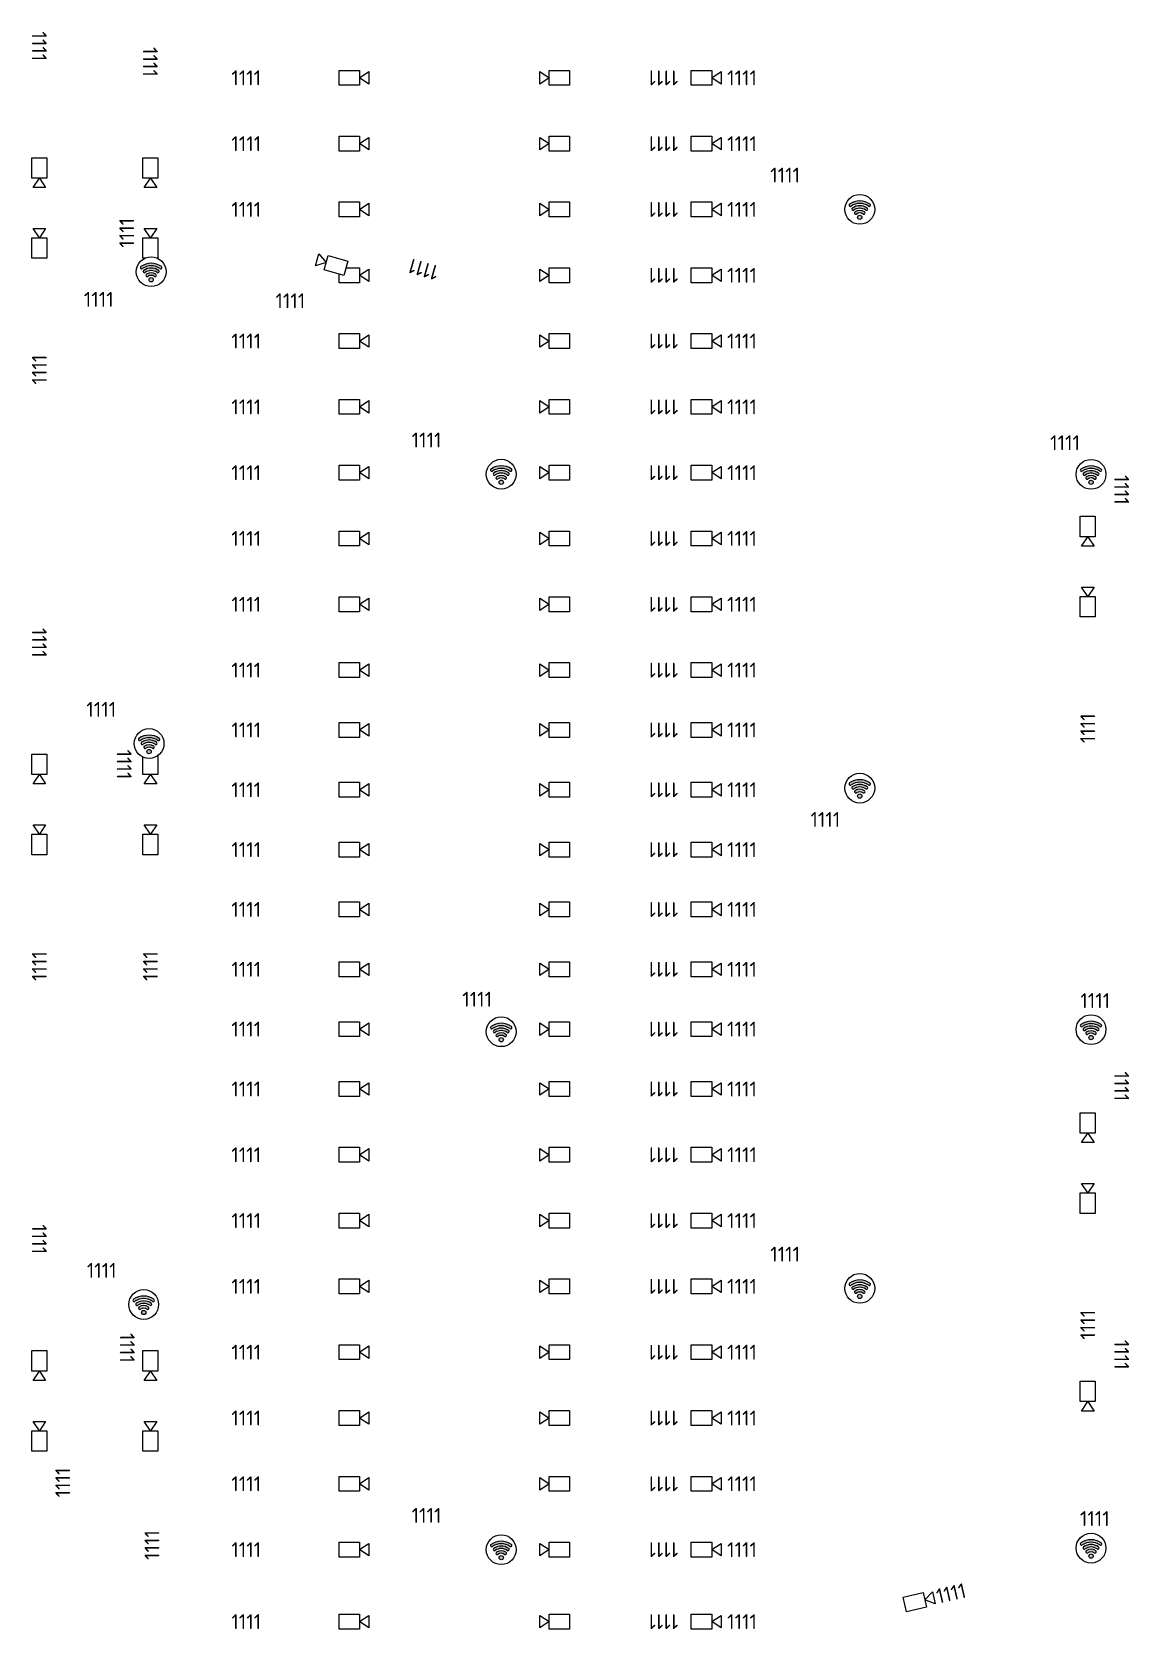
# Model space of a CAD drawing. Header units: millimetres. Extents: x -620 to 492225, y -805 to 106936.
# Drawn here: x 455355 to 492157, y 1368 to 54921 of the extents above; entities that cross this region are included whole.
import ezdxf
from ezdxf.enums import TextEntityAlignment as Align

# ---------------------------------------------------------------- set-up
doc = ezdxf.new("R2010")
doc.units = ezdxf.units.MM
doc.set_wipeout_variables(frame=1)
for name, color, linetype in [('_WB_ATTR', 7, 'Continuous'), ('_WB_CAM_dome_2.8', 82, 'Continuous'), ('_WB_CAM_dome_4.0', 5, 'Continuous'), ('_WB_HIDDEN_ATTR', 7, 'Continuous'), ('_WB_WIFI_505', 5, 'Continuous')]:
    doc.layers.add(name, color=color, linetype=linetype)
doc.styles.add('WB_ISOCPEUR', font='isocpeur.ttf')

# ---------------------------------------------------------------- blocks, each defined once
blk = doc.blocks.new('camera')
at = {"layer": '_WB_ATTR', "style": 'WB_ISOCPEUR', "flags": 8}
blk.add_attdef('NAME', text='', height=250, dxfattribs=at).set_placement((619, 11), align=Align.MIDDLE_LEFT)
at = {"layer": '_WB_HIDDEN_ATTR', "style": 'WB_ISOCPEUR', "flags": 1}
for tag, p in [('MAC', (0, -671)), ('SERIAL_NUMBER', (0, -1002)), ('ICON', (0, -1333))]:
    blk.add_attdef(tag, text='', height=250, dxfattribs=at).set_placement(p, align=Align.MIDDLE_LEFT)
at = {"color": 255}
blk.add_wipeout([(0, 125), (343, 125), (343, 0), (500, 105), (500, -105), (343, 0), (343, -125), (0, -125)], dxfattribs=at)
blk.add_lwpolyline([(0, 125), (343, 125), (343, -125), (0, -125)], close=True)
blk.add_lwpolyline([(343, 0), (500, 105), (500, -105), (343, 0)])
at = {"layer": '_WB_HIDDEN_ATTR', "style": 'WB_ISOCPEUR', "flags": 1}
blk.add_attdef('IP', text='', height=250, dxfattribs=at).set_placement((0, -340), align=Align.MIDDLE_LEFT)
blk = doc.blocks.new('AP')
at = {"layer": '_WB_ATTR', "style": 'WB_ISOCPEUR', "flags": 8}
blk.add_attdef('NAME', text='', height=250, dxfattribs=at).set_placement((369, 11), align=Align.MIDDLE_LEFT)
at = {"layer": '_WB_HIDDEN_ATTR', "style": 'WB_ISOCPEUR', "flags": 1}
for tag, p in [('MAC', (-250, -753)), ('SERIAL_NUMBER', (-250, -1084)), ('ICON', (-250, -1416))]:
    blk.add_attdef(tag, text='', height=250, dxfattribs=at).set_placement(p, align=Align.MIDDLE_LEFT)
at = {"color": 255}
blk.add_wipeout([(0, 250), (-13, 250), (-22, 249), (-33, 248), (-48, 245), (-57, 243), (-71, 240), (-81, 237), (-94, 232), (-107, 226), (-121, 219), (-135, 210), (-148, 201), (-164, 188), (-172, 181), (-182, 171), (-191, 161), (-198, 152), (-205, 143), (-211, 134), (-218, 122), (-224, 111), (-230, 99), (-234, 88), (-238, 77), (-241, 65), (-244, 54), (-246, 44), (-248, 34), (-249, 18), (-250, 6), (-250, -10), (-249, -25), (-247, -41), (-244, -56), (-239, -73), (-236, -82), (-233, -92), (-226, -107), (-221, -117), (-214, -129), (-206, -142), (-197, -154), (-191, -161), (-186, -168), (-178, -176), (-172, -182), (-165, -188), (-157, -195), (-150, -200), (-143, -205), (-133, -212), (-125, -216), (-114, -223), (-104, -227), (-94, -232), (-84, -235), (-74, -239), (-63, -242), (-54, -244), (-41, -247), (-28, -248), (-14, -250), (0, -250), (16, -249), (34, -248), (51, -245), (62, -242), (78, -237), (91, -233), (108, -226), (120, -219), (130, -213), (140, -207), (151, -199), (161, -191), (173, -181), (173, -181), (187, -166), (198, -153), (198, -153), (207, -141), (211, -134), (217, -124), (223, -114), (223, -114), (228, -103), (232, -92), (238, -78), (241, -66), (244, -57), (246, -43), (248, -34), (249, -23), (250, -8), (250, 6), (249, 17), (248, 30), (247, 38), (247, 38), (246, 45), (244, 55), (242, 64), (239, 74), (236, 83), (232, 92), (226, 106), (220, 118), (212, 133), (204, 144), (199, 151), (191, 161), (186, 167), (176, 178), (165, 188), (154, 197), (146, 203), (138, 208), (127, 216), (110, 225), (96, 231), (87, 234), (81, 237), (66, 241), (59, 243), (48, 245), (38, 247), (32, 248), (21, 249), (12, 250)], dxfattribs=at)
h = blk.add_hatch(color=256)
h.dxf.hatch_style = 1
h.paths.add_polyline_path([(-171, 87, 1), (-147, 53, -0.313169), (147, 53, 1), (171, 87, 0.313169)])
h.paths.add_polyline_path([(101, -13, 1), (125, 22, 0.313169), (-125, 22, 1), (-101, -13, -0.313169)])
h.paths.add_polyline_path([(79, -44, 0.313169), (-79, -44, 1), (-55, -79, -0.313169), (55, -79, 1)])
h.paths.add_polyline_path([(36, -134, 1), (-36, -134, 1)])
for centre, radius in [((0, 0), 250), ((0, -134), 36)]:
    blk.add_circle(centre, radius)
for centre, radius, start, end in [((-159, 70), 21, 124.7778, 304.7778), ((0, -158), 299, 55.2222, 124.7778), ((0, -158), 257, 55.2222, 124.7778), ((-113, 4), 21, 124.7778, 304.7778), ((0, -158), 219, 55.2222, 124.7778), ((0, -158), 177, 55.2222, 124.7778), ((0, -158), 177, 55.2222, 124.7778), ((113, 4), 21, 235.2222, 55.2222), ((159, 70), 21, 235.2222, 55.2222), ((-67, -61), 21, 124.7778, 304.7778), ((0, -158), 139, 55.2222, 124.7778), ((0, -158), 97, 55.2222, 124.7778), ((67, -61), 21, 235.2222, 55.2222)]:
    blk.add_arc(centre, radius, start, end)
at = {"layer": '_WB_HIDDEN_ATTR', "style": 'WB_ISOCPEUR', "flags": 1}
blk.add_attdef('IP', text='', height=250, dxfattribs=at).set_placement((-250, -422), align=Align.MIDDLE_LEFT)

msp = doc.modelspace()

# ---------------------------------------------------------------- block references
at = {"layer": '_WB_CAM_dome_2.8', "color": 5}
ref = msp.add_blockref('camera', (455605, 50705), dxfattribs=dict(at, xscale=2, yscale=2, zscale=2, rotation=270))
ref.add_attrib('NAME', '1111', dxfattribs={"layer": '_WB_ATTR', "height": 500, "rotation": 270, "style": 'WB_ISOCPEUR'}).set_placement((455605, 54939), align=Align.MIDDLE_LEFT)
ref = msp.add_blockref('camera', (459331, 50705), dxfattribs=dict(at, xscale=2, yscale=2, zscale=2, rotation=270))
ref.add_attrib('NAME', '1111', dxfattribs={"layer": '_WB_ATTR', "height": 500, "rotation": 270, "style": 'WB_ISOCPEUR'}).set_placement((459324, 54414), align=Align.MIDDLE_LEFT)
ref = msp.add_blockref('camera', (455605, 47331), dxfattribs=dict(at, xscale=2, yscale=2, zscale=2, rotation=90))
ref.add_attrib('NAME', '1111', dxfattribs={"layer": '_WB_ATTR', "height": 500, "rotation": 90, "style": 'WB_ISOCPEUR'}).set_placement((455605, 43098), align=Align.MIDDLE_LEFT)
ref = msp.add_blockref('camera', (459331, 47331), dxfattribs=dict(at, xscale=2, yscale=2, zscale=2, rotation=90))
ref.add_attrib('NAME', '1111', dxfattribs={"layer": '_WB_ATTR', "height": 500, "rotation": 90, "style": 'WB_ISOCPEUR'}).set_placement((458535, 47686), align=Align.MIDDLE_LEFT)
ref = msp.add_blockref('camera', (490772, 38679, 0), dxfattribs=dict(at, xscale=2, yscale=2, zscale=2, rotation=270))
ref.add_attrib('NAME', '1111', dxfattribs={"layer": '_WB_ATTR', "height": 500, "rotation": 270, "style": 'WB_ISOCPEUR'}).set_placement((491907, 40066, 0), align=Align.MIDDLE_LEFT)
ref = msp.add_blockref('camera', (490772, 35305, 0), dxfattribs=dict(at, xscale=2, yscale=2, zscale=2, rotation=90))
ref.add_attrib('NAME', '1111', dxfattribs={"layer": '_WB_ATTR', "height": 500, "rotation": 90, "style": 'WB_ISOCPEUR'}).set_placement((490772, 31072, 0), align=Align.MIDDLE_LEFT)
ref = msp.add_blockref('camera', (455605, 30705), dxfattribs=dict(at, xscale=2, yscale=2, zscale=2, rotation=270))
ref.add_attrib('NAME', '1111', dxfattribs={"layer": '_WB_ATTR', "height": 500, "rotation": 270, "style": 'WB_ISOCPEUR'}).set_placement((455605, 34939), align=Align.MIDDLE_LEFT)
ref = msp.add_blockref('camera', (459331, 30705), dxfattribs=dict(at, xscale=2, yscale=2, zscale=2, rotation=270))
ref.add_attrib('NAME', '1111', dxfattribs={"layer": '_WB_ATTR', "height": 500, "rotation": 270, "style": 'WB_ISOCPEUR'}).set_placement((458450, 30859), align=Align.MIDDLE_LEFT)
ref = msp.add_blockref('camera', (455605, 27331), dxfattribs=dict(at, xscale=2, yscale=2, zscale=2, rotation=90))
ref.add_attrib('NAME', '1111', dxfattribs={"layer": '_WB_ATTR', "height": 500, "rotation": 90, "style": 'WB_ISOCPEUR'}).set_placement((455605, 23098), align=Align.MIDDLE_LEFT)
ref = msp.add_blockref('camera', (459331, 27331), dxfattribs=dict(at, xscale=2, yscale=2, zscale=2, rotation=90))
ref.add_attrib('NAME', '1111', dxfattribs={"layer": '_WB_ATTR', "height": 500, "rotation": 90, "style": 'WB_ISOCPEUR'}).set_placement((459331, 23098), align=Align.MIDDLE_LEFT)
ref = msp.add_blockref('camera', (490772, 18679, 0), dxfattribs=dict(at, xscale=2, yscale=2, zscale=2, rotation=270))
ref.add_attrib('NAME', '1111', dxfattribs={"layer": '_WB_ATTR', "height": 500, "rotation": 270, "style": 'WB_ISOCPEUR'}).set_placement((491907, 20066, 0), align=Align.MIDDLE_LEFT)
ref = msp.add_blockref('camera', (490772, 15305, 0), dxfattribs=dict(at, xscale=2, yscale=2, zscale=2, rotation=90))
ref.add_attrib('NAME', '1111', dxfattribs={"layer": '_WB_ATTR', "height": 500, "rotation": 90, "style": 'WB_ISOCPEUR'}).set_placement((490772, 11072, 0), align=Align.MIDDLE_LEFT)
ref = msp.add_blockref('camera', (455605, 10705), dxfattribs=dict(at, xscale=2, yscale=2, zscale=2, rotation=270))
ref.add_attrib('NAME', '1111', dxfattribs={"layer": '_WB_ATTR', "height": 500, "rotation": 270, "style": 'WB_ISOCPEUR'}).set_placement((455605, 14939), align=Align.MIDDLE_LEFT)
ref = msp.add_blockref('camera', (459331, 10705), dxfattribs=dict(at, xscale=2, yscale=2, zscale=2, rotation=270))
ref.add_attrib('NAME', '1111', dxfattribs={"layer": '_WB_ATTR', "height": 500, "rotation": 270, "style": 'WB_ISOCPEUR'}).set_placement((458552, 11295), align=Align.MIDDLE_LEFT)
ref = msp.add_blockref('camera', (455605, 7331), dxfattribs=dict(at, xscale=2, yscale=2, zscale=2, rotation=90))
ref.add_attrib('NAME', '1111', dxfattribs={"layer": '_WB_ATTR', "height": 500, "rotation": 90, "style": 'WB_ISOCPEUR'}).set_placement((456390, 5783), align=Align.MIDDLE_LEFT)
ref = msp.add_blockref('camera', (459331, 7331), dxfattribs=dict(at, xscale=2, yscale=2, zscale=2, rotation=90))
ref.add_attrib('NAME', '1111', dxfattribs={"layer": '_WB_ATTR', "height": 500, "rotation": 90, "style": 'WB_ISOCPEUR'}).set_placement((459381, 3685), align=Align.MIDDLE_LEFT)
ref = msp.add_blockref('camera', (484633, 2194, 0), dxfattribs=dict(at, xscale=2, yscale=2, zscale=2, rotation=12.82518415038425))
ref.add_attrib('NAME', '1111', dxfattribs={"layer": '_WB_ATTR', "height": 500, "rotation": 12.8252, "style": 'WB_ISOCPEUR'}).set_placement((485699, 2455, 0), align=Align.MIDDLE_LEFT)
at = {"layer": '_WB_CAM_dome_4.0', "color": 5}
ref = msp.add_blockref('camera', (465656, 53382, 0), dxfattribs=dict(at, xscale=2, yscale=2, zscale=2))
ref.add_attrib('NAME', '1111', dxfattribs={"layer": '_WB_ATTR', "height": 500, "style": 'WB_ISOCPEUR'}).set_placement((462043, 53382, 0), align=Align.MIDDLE_LEFT)
ref = msp.add_blockref('camera', (473389, 53382, 0), dxfattribs=dict(at, xscale=2, yscale=2, zscale=2, rotation=180))
ref.add_attrib('NAME', '1111', dxfattribs={"layer": '_WB_ATTR', "height": 500, "rotation": 180, "style": 'WB_ISOCPEUR'}).set_placement((477036, 53382, 0), align=Align.MIDDLE_LEFT)
ref = msp.add_blockref('camera', (477471, 53382, 0), dxfattribs=dict(at, xscale=2, yscale=2, zscale=2))
ref.add_attrib('NAME', '1111', dxfattribs={"layer": '_WB_ATTR', "height": 500, "style": 'WB_ISOCPEUR'}).set_placement((478674, 53382, 0), align=Align.MIDDLE_LEFT)
ref = msp.add_blockref('camera', (465656, 51175, 0), dxfattribs=dict(at, xscale=2, yscale=2, zscale=2))
ref.add_attrib('NAME', '1111', dxfattribs={"layer": '_WB_ATTR', "height": 500, "style": 'WB_ISOCPEUR'}).set_placement((462043, 51175, 0), align=Align.MIDDLE_LEFT)
ref = msp.add_blockref('camera', (473389, 51175, 0), dxfattribs=dict(at, xscale=2, yscale=2, zscale=2, rotation=180))
ref.add_attrib('NAME', '1111', dxfattribs={"layer": '_WB_ATTR', "height": 500, "rotation": 180, "style": 'WB_ISOCPEUR'}).set_placement((477036, 51175, 0), align=Align.MIDDLE_LEFT)
ref = msp.add_blockref('camera', (477471, 51175, 0), dxfattribs=dict(at, xscale=2, yscale=2, zscale=2))
ref.add_attrib('NAME', '1111', dxfattribs={"layer": '_WB_ATTR', "height": 500, "style": 'WB_ISOCPEUR'}).set_placement((478674, 51175, 0), align=Align.MIDDLE_LEFT)
ref = msp.add_blockref('camera', (465656, 48969, 0), dxfattribs=dict(at, xscale=2, yscale=2, zscale=2))
ref.add_attrib('NAME', '1111', dxfattribs={"layer": '_WB_ATTR', "height": 500, "style": 'WB_ISOCPEUR'}).set_placement((462043, 48969, 0), align=Align.MIDDLE_LEFT)
ref = msp.add_blockref('camera', (473389, 48969, 0), dxfattribs=dict(at, xscale=2, yscale=2, zscale=2, rotation=180))
ref.add_attrib('NAME', '1111', dxfattribs={"layer": '_WB_ATTR', "height": 500, "rotation": 180, "style": 'WB_ISOCPEUR'}).set_placement((477036, 48969, 0), align=Align.MIDDLE_LEFT)
ref = msp.add_blockref('camera', (477471, 48969, 0), dxfattribs=dict(at, xscale=2, yscale=2, zscale=2))
ref.add_attrib('NAME', '1111', dxfattribs={"layer": '_WB_ATTR', "height": 500, "style": 'WB_ISOCPEUR'}).set_placement((478674, 48969, 0), align=Align.MIDDLE_LEFT)
ref = msp.add_blockref('camera', (465656, 46762, 0), dxfattribs=dict(at, xscale=2, yscale=2, zscale=2))
ref.add_attrib('NAME', '1111', dxfattribs={"layer": '_WB_ATTR', "height": 500, "style": 'WB_ISOCPEUR'}).set_placement((463523, 45906, 0), align=Align.MIDDLE_LEFT)
ref = msp.add_blockref('camera', (473389, 46762, 0), dxfattribs=dict(at, xscale=2, yscale=2, zscale=2, rotation=180))
ref.add_attrib('NAME', '1111', dxfattribs={"layer": '_WB_ATTR', "height": 500, "rotation": 180, "style": 'WB_ISOCPEUR'}).set_placement((477036, 46762, 0), align=Align.MIDDLE_LEFT)
ref = msp.add_blockref('camera', (477471, 46762, 0), dxfattribs=dict(at, xscale=2, yscale=2, zscale=2))
ref.add_attrib('NAME', '1111', dxfattribs={"layer": '_WB_ATTR', "height": 500, "style": 'WB_ISOCPEUR'}).set_placement((478674, 46762, 0), align=Align.MIDDLE_LEFT)
ref = msp.add_blockref('camera', (465656, 44556, 0), dxfattribs=dict(at, xscale=2, yscale=2, zscale=2))
ref.add_attrib('NAME', '1111', dxfattribs={"layer": '_WB_ATTR', "height": 500, "style": 'WB_ISOCPEUR'}).set_placement((462043, 44556, 0), align=Align.MIDDLE_LEFT)
ref = msp.add_blockref('camera', (473389, 44556, 0), dxfattribs=dict(at, xscale=2, yscale=2, zscale=2, rotation=180))
ref.add_attrib('NAME', '1111', dxfattribs={"layer": '_WB_ATTR', "height": 500, "rotation": 180, "style": 'WB_ISOCPEUR'}).set_placement((477036, 44556, 0), align=Align.MIDDLE_LEFT)
ref = msp.add_blockref('camera', (477471, 44556, 0), dxfattribs=dict(at, xscale=2, yscale=2, zscale=2))
ref.add_attrib('NAME', '1111', dxfattribs={"layer": '_WB_ATTR', "height": 500, "style": 'WB_ISOCPEUR'}).set_placement((478674, 44556, 0), align=Align.MIDDLE_LEFT)
ref = msp.add_blockref('camera', (465656, 42349, 0), dxfattribs=dict(at, xscale=2, yscale=2, zscale=2))
ref.add_attrib('NAME', '1111', dxfattribs={"layer": '_WB_ATTR', "height": 500, "style": 'WB_ISOCPEUR'}).set_placement((462043, 42349, 0), align=Align.MIDDLE_LEFT)
ref = msp.add_blockref('camera', (473389, 42349, 0), dxfattribs=dict(at, xscale=2, yscale=2, zscale=2, rotation=180))
ref.add_attrib('NAME', '1111', dxfattribs={"layer": '_WB_ATTR', "height": 500, "rotation": 180, "style": 'WB_ISOCPEUR'}).set_placement((477036, 42349, 0), align=Align.MIDDLE_LEFT)
ref = msp.add_blockref('camera', (477471, 42349, 0), dxfattribs=dict(at, xscale=2, yscale=2, zscale=2))
ref.add_attrib('NAME', '1111', dxfattribs={"layer": '_WB_ATTR', "height": 500, "style": 'WB_ISOCPEUR'}).set_placement((478674, 42349, 0), align=Align.MIDDLE_LEFT)
ref = msp.add_blockref('camera', (465656, 40143, 0), dxfattribs=dict(at, xscale=2, yscale=2, zscale=2))
ref.add_attrib('NAME', '1111', dxfattribs={"layer": '_WB_ATTR', "height": 500, "style": 'WB_ISOCPEUR'}).set_placement((462043, 40143, 0), align=Align.MIDDLE_LEFT)
ref = msp.add_blockref('camera', (473389, 40143, 0), dxfattribs=dict(at, xscale=2, yscale=2, zscale=2, rotation=180))
ref.add_attrib('NAME', '1111', dxfattribs={"layer": '_WB_ATTR', "height": 500, "rotation": 180, "style": 'WB_ISOCPEUR'}).set_placement((477036, 40143, 0), align=Align.MIDDLE_LEFT)
ref = msp.add_blockref('camera', (477471, 40143, 0), dxfattribs=dict(at, xscale=2, yscale=2, zscale=2))
ref.add_attrib('NAME', '1111', dxfattribs={"layer": '_WB_ATTR', "height": 500, "style": 'WB_ISOCPEUR'}).set_placement((478674, 40143, 0), align=Align.MIDDLE_LEFT)
ref = msp.add_blockref('camera', (465656, 37936, 0), dxfattribs=dict(at, xscale=2, yscale=2, zscale=2))
ref.add_attrib('NAME', '1111', dxfattribs={"layer": '_WB_ATTR', "height": 500, "style": 'WB_ISOCPEUR'}).set_placement((462043, 37936, 0), align=Align.MIDDLE_LEFT)
ref = msp.add_blockref('camera', (473389, 37936, 0), dxfattribs=dict(at, xscale=2, yscale=2, zscale=2, rotation=180))
ref.add_attrib('NAME', '1111', dxfattribs={"layer": '_WB_ATTR', "height": 500, "rotation": 180, "style": 'WB_ISOCPEUR'}).set_placement((477036, 37936, 0), align=Align.MIDDLE_LEFT)
ref = msp.add_blockref('camera', (477471, 37936, 0), dxfattribs=dict(at, xscale=2, yscale=2, zscale=2))
ref.add_attrib('NAME', '1111', dxfattribs={"layer": '_WB_ATTR', "height": 500, "style": 'WB_ISOCPEUR'}).set_placement((478674, 37936, 0), align=Align.MIDDLE_LEFT)
ref = msp.add_blockref('camera', (465656, 35730, 0), dxfattribs=dict(at, xscale=2, yscale=2, zscale=2))
ref.add_attrib('NAME', '1111', dxfattribs={"layer": '_WB_ATTR', "height": 500, "style": 'WB_ISOCPEUR'}).set_placement((462043, 35730, 0), align=Align.MIDDLE_LEFT)
ref = msp.add_blockref('camera', (473389, 35730, 0), dxfattribs=dict(at, xscale=2, yscale=2, zscale=2, rotation=180))
ref.add_attrib('NAME', '1111', dxfattribs={"layer": '_WB_ATTR', "height": 500, "rotation": 180, "style": 'WB_ISOCPEUR'}).set_placement((477036, 35730, 0), align=Align.MIDDLE_LEFT)
ref = msp.add_blockref('camera', (477471, 35730, 0), dxfattribs=dict(at, xscale=2, yscale=2, zscale=2))
ref.add_attrib('NAME', '1111', dxfattribs={"layer": '_WB_ATTR', "height": 500, "style": 'WB_ISOCPEUR'}).set_placement((478674, 35730, 0), align=Align.MIDDLE_LEFT)
ref = msp.add_blockref('camera', (465656, 33523, 0), dxfattribs=dict(at, xscale=2, yscale=2, zscale=2))
ref.add_attrib('NAME', '1111', dxfattribs={"layer": '_WB_ATTR', "height": 500, "style": 'WB_ISOCPEUR'}).set_placement((462043, 33523, 0), align=Align.MIDDLE_LEFT)
ref = msp.add_blockref('camera', (473389, 33523, 0), dxfattribs=dict(at, xscale=2, yscale=2, zscale=2, rotation=180))
ref.add_attrib('NAME', '1111', dxfattribs={"layer": '_WB_ATTR', "height": 500, "rotation": 180, "style": 'WB_ISOCPEUR'}).set_placement((477036, 33523, 0), align=Align.MIDDLE_LEFT)
ref = msp.add_blockref('camera', (477471, 33523, 0), dxfattribs=dict(at, xscale=2, yscale=2, zscale=2))
ref.add_attrib('NAME', '1111', dxfattribs={"layer": '_WB_ATTR', "height": 500, "style": 'WB_ISOCPEUR'}).set_placement((478674, 33523, 0), align=Align.MIDDLE_LEFT)
ref = msp.add_blockref('camera', (465656, 31517, 0), dxfattribs=dict(at, xscale=2, yscale=2, zscale=2))
ref.add_attrib('NAME', '1111', dxfattribs={"layer": '_WB_ATTR', "height": 500, "style": 'WB_ISOCPEUR'}).set_placement((462043, 31517, 0), align=Align.MIDDLE_LEFT)
ref = msp.add_blockref('camera', (473389, 31517, 0), dxfattribs=dict(at, xscale=2, yscale=2, zscale=2, rotation=180))
ref.add_attrib('NAME', '1111', dxfattribs={"layer": '_WB_ATTR', "height": 500, "rotation": 180, "style": 'WB_ISOCPEUR'}).set_placement((477036, 31517, 0), align=Align.MIDDLE_LEFT)
ref = msp.add_blockref('camera', (477471, 31517, 0), dxfattribs=dict(at, xscale=2, yscale=2, zscale=2))
ref.add_attrib('NAME', '1111', dxfattribs={"layer": '_WB_ATTR', "height": 500, "style": 'WB_ISOCPEUR'}).set_placement((478674, 31517, 0), align=Align.MIDDLE_LEFT)
ref = msp.add_blockref('camera', (465656, 29510, 0), dxfattribs=dict(at, xscale=2, yscale=2, zscale=2))
ref.add_attrib('NAME', '1111', dxfattribs={"layer": '_WB_ATTR', "height": 500, "style": 'WB_ISOCPEUR'}).set_placement((462043, 29510, 0), align=Align.MIDDLE_LEFT)
ref = msp.add_blockref('camera', (473389, 29510, 0), dxfattribs=dict(at, xscale=2, yscale=2, zscale=2, rotation=180))
ref.add_attrib('NAME', '1111', dxfattribs={"layer": '_WB_ATTR', "height": 500, "rotation": 180, "style": 'WB_ISOCPEUR'}).set_placement((477036, 29510, 0), align=Align.MIDDLE_LEFT)
ref = msp.add_blockref('camera', (477471, 29510, 0), dxfattribs=dict(at, xscale=2, yscale=2, zscale=2))
ref.add_attrib('NAME', '1111', dxfattribs={"layer": '_WB_ATTR', "height": 500, "style": 'WB_ISOCPEUR'}).set_placement((478674, 29510, 0), align=Align.MIDDLE_LEFT)
ref = msp.add_blockref('camera', (465656, 27504, 0), dxfattribs=dict(at, xscale=2, yscale=2, zscale=2))
ref.add_attrib('NAME', '1111', dxfattribs={"layer": '_WB_ATTR', "height": 500, "style": 'WB_ISOCPEUR'}).set_placement((462043, 27504, 0), align=Align.MIDDLE_LEFT)
ref = msp.add_blockref('camera', (473389, 27504, 0), dxfattribs=dict(at, xscale=2, yscale=2, zscale=2, rotation=180))
ref.add_attrib('NAME', '1111', dxfattribs={"layer": '_WB_ATTR', "height": 500, "rotation": 180, "style": 'WB_ISOCPEUR'}).set_placement((477036, 27504, 0), align=Align.MIDDLE_LEFT)
ref = msp.add_blockref('camera', (477471, 27504, 0), dxfattribs=dict(at, xscale=2, yscale=2, zscale=2))
ref.add_attrib('NAME', '1111', dxfattribs={"layer": '_WB_ATTR', "height": 500, "style": 'WB_ISOCPEUR'}).set_placement((478674, 27504, 0), align=Align.MIDDLE_LEFT)
ref = msp.add_blockref('camera', (465656, 25497, 0), dxfattribs=dict(at, xscale=2, yscale=2, zscale=2))
ref.add_attrib('NAME', '1111', dxfattribs={"layer": '_WB_ATTR', "height": 500, "style": 'WB_ISOCPEUR'}).set_placement((462043, 25497, 0), align=Align.MIDDLE_LEFT)
ref = msp.add_blockref('camera', (473389, 25497, 0), dxfattribs=dict(at, xscale=2, yscale=2, zscale=2, rotation=180))
ref.add_attrib('NAME', '1111', dxfattribs={"layer": '_WB_ATTR', "height": 500, "rotation": 180, "style": 'WB_ISOCPEUR'}).set_placement((477036, 25497, 0), align=Align.MIDDLE_LEFT)
ref = msp.add_blockref('camera', (477471, 25497, 0), dxfattribs=dict(at, xscale=2, yscale=2, zscale=2))
ref.add_attrib('NAME', '1111', dxfattribs={"layer": '_WB_ATTR', "height": 500, "style": 'WB_ISOCPEUR'}).set_placement((478674, 25497, 0), align=Align.MIDDLE_LEFT)
ref = msp.add_blockref('camera', (465656, 23491, 0), dxfattribs=dict(at, xscale=2, yscale=2, zscale=2))
ref.add_attrib('NAME', '1111', dxfattribs={"layer": '_WB_ATTR', "height": 500, "style": 'WB_ISOCPEUR'}).set_placement((462043, 23491, 0), align=Align.MIDDLE_LEFT)
ref = msp.add_blockref('camera', (473389, 23491, 0), dxfattribs=dict(at, xscale=2, yscale=2, zscale=2, rotation=180))
ref.add_attrib('NAME', '1111', dxfattribs={"layer": '_WB_ATTR', "height": 500, "rotation": 180, "style": 'WB_ISOCPEUR'}).set_placement((477036, 23491, 0), align=Align.MIDDLE_LEFT)
ref = msp.add_blockref('camera', (477471, 23491, 0), dxfattribs=dict(at, xscale=2, yscale=2, zscale=2))
ref.add_attrib('NAME', '1111', dxfattribs={"layer": '_WB_ATTR', "height": 500, "style": 'WB_ISOCPEUR'}).set_placement((478674, 23491, 0), align=Align.MIDDLE_LEFT)
ref = msp.add_blockref('camera', (465656, 21484, 0), dxfattribs=dict(at, xscale=2, yscale=2, zscale=2))
ref.add_attrib('NAME', '1111', dxfattribs={"layer": '_WB_ATTR', "height": 500, "style": 'WB_ISOCPEUR'}).set_placement((462043, 21484, 0), align=Align.MIDDLE_LEFT)
ref = msp.add_blockref('camera', (473389, 21484, 0), dxfattribs=dict(at, xscale=2, yscale=2, zscale=2, rotation=180))
ref.add_attrib('NAME', '1111', dxfattribs={"layer": '_WB_ATTR', "height": 500, "rotation": 180, "style": 'WB_ISOCPEUR'}).set_placement((477036, 21484, 0), align=Align.MIDDLE_LEFT)
ref = msp.add_blockref('camera', (477471, 21484, 0), dxfattribs=dict(at, xscale=2, yscale=2, zscale=2))
ref.add_attrib('NAME', '1111', dxfattribs={"layer": '_WB_ATTR', "height": 500, "style": 'WB_ISOCPEUR'}).set_placement((478674, 21484, 0), align=Align.MIDDLE_LEFT)
ref = msp.add_blockref('camera', (465656, 19478, 0), dxfattribs=dict(at, xscale=2, yscale=2, zscale=2))
ref.add_attrib('NAME', '1111', dxfattribs={"layer": '_WB_ATTR', "height": 500, "style": 'WB_ISOCPEUR'}).set_placement((462043, 19478, 0), align=Align.MIDDLE_LEFT)
ref = msp.add_blockref('camera', (473389, 19478, 0), dxfattribs=dict(at, xscale=2, yscale=2, zscale=2, rotation=180))
ref.add_attrib('NAME', '1111', dxfattribs={"layer": '_WB_ATTR', "height": 500, "rotation": 180, "style": 'WB_ISOCPEUR'}).set_placement((477036, 19478, 0), align=Align.MIDDLE_LEFT)
ref = msp.add_blockref('camera', (477471, 19478, 0), dxfattribs=dict(at, xscale=2, yscale=2, zscale=2))
ref.add_attrib('NAME', '1111', dxfattribs={"layer": '_WB_ATTR', "height": 500, "style": 'WB_ISOCPEUR'}).set_placement((478674, 19478, 0), align=Align.MIDDLE_LEFT)
ref = msp.add_blockref('camera', (465656, 17271, 0), dxfattribs=dict(at, xscale=2, yscale=2, zscale=2))
ref.add_attrib('NAME', '1111', dxfattribs={"layer": '_WB_ATTR', "height": 500, "style": 'WB_ISOCPEUR'}).set_placement((462043, 17271, 0), align=Align.MIDDLE_LEFT)
ref = msp.add_blockref('camera', (473389, 17271, 0), dxfattribs=dict(at, xscale=2, yscale=2, zscale=2, rotation=180))
ref.add_attrib('NAME', '1111', dxfattribs={"layer": '_WB_ATTR', "height": 500, "rotation": 180, "style": 'WB_ISOCPEUR'}).set_placement((477036, 17271, 0), align=Align.MIDDLE_LEFT)
ref = msp.add_blockref('camera', (477471, 17271, 0), dxfattribs=dict(at, xscale=2, yscale=2, zscale=2))
ref.add_attrib('NAME', '1111', dxfattribs={"layer": '_WB_ATTR', "height": 500, "style": 'WB_ISOCPEUR'}).set_placement((478674, 17271, 0), align=Align.MIDDLE_LEFT)
ref = msp.add_blockref('camera', (465656, 15065, 0), dxfattribs=dict(at, xscale=2, yscale=2, zscale=2))
ref.add_attrib('NAME', '1111', dxfattribs={"layer": '_WB_ATTR', "height": 500, "style": 'WB_ISOCPEUR'}).set_placement((462043, 15065, 0), align=Align.MIDDLE_LEFT)
ref = msp.add_blockref('camera', (473389, 15065, 0), dxfattribs=dict(at, xscale=2, yscale=2, zscale=2, rotation=180))
ref.add_attrib('NAME', '1111', dxfattribs={"layer": '_WB_ATTR', "height": 500, "rotation": 180, "style": 'WB_ISOCPEUR'}).set_placement((477036, 15065, 0), align=Align.MIDDLE_LEFT)
ref = msp.add_blockref('camera', (477471, 15065, 0), dxfattribs=dict(at, xscale=2, yscale=2, zscale=2))
ref.add_attrib('NAME', '1111', dxfattribs={"layer": '_WB_ATTR', "height": 500, "style": 'WB_ISOCPEUR'}).set_placement((478674, 15065, 0), align=Align.MIDDLE_LEFT)
ref = msp.add_blockref('camera', (465656, 12858, 0), dxfattribs=dict(at, xscale=2, yscale=2, zscale=2))
ref.add_attrib('NAME', '1111', dxfattribs={"layer": '_WB_ATTR', "height": 500, "style": 'WB_ISOCPEUR'}).set_placement((462043, 12858, 0), align=Align.MIDDLE_LEFT)
ref = msp.add_blockref('camera', (473389, 12858, 0), dxfattribs=dict(at, xscale=2, yscale=2, zscale=2, rotation=180))
ref.add_attrib('NAME', '1111', dxfattribs={"layer": '_WB_ATTR', "height": 500, "rotation": 180, "style": 'WB_ISOCPEUR'}).set_placement((477036, 12858, 0), align=Align.MIDDLE_LEFT)
ref = msp.add_blockref('camera', (477471, 12858, 0), dxfattribs=dict(at, xscale=2, yscale=2, zscale=2))
ref.add_attrib('NAME', '1111', dxfattribs={"layer": '_WB_ATTR', "height": 500, "style": 'WB_ISOCPEUR'}).set_placement((478674, 12858, 0), align=Align.MIDDLE_LEFT)
ref = msp.add_blockref('camera', (465656, 10652, 0), dxfattribs=dict(at, xscale=2, yscale=2, zscale=2))
ref.add_attrib('NAME', '1111', dxfattribs={"layer": '_WB_ATTR', "height": 500, "style": 'WB_ISOCPEUR'}).set_placement((462043, 10652, 0), align=Align.MIDDLE_LEFT)
ref = msp.add_blockref('camera', (473389, 10652, 0), dxfattribs=dict(at, xscale=2, yscale=2, zscale=2, rotation=180))
ref.add_attrib('NAME', '1111', dxfattribs={"layer": '_WB_ATTR', "height": 500, "rotation": 180, "style": 'WB_ISOCPEUR'}).set_placement((477036, 10652, 0), align=Align.MIDDLE_LEFT)
ref = msp.add_blockref('camera', (477471, 10652, 0), dxfattribs=dict(at, xscale=2, yscale=2, zscale=2))
ref.add_attrib('NAME', '1111', dxfattribs={"layer": '_WB_ATTR', "height": 500, "style": 'WB_ISOCPEUR'}).set_placement((478674, 10652, 0), align=Align.MIDDLE_LEFT)
ref = msp.add_blockref('camera', (465656, 8445, 0), dxfattribs=dict(at, xscale=2, yscale=2, zscale=2))
ref.add_attrib('NAME', '1111', dxfattribs={"layer": '_WB_ATTR', "height": 500, "style": 'WB_ISOCPEUR'}).set_placement((462043, 8445, 0), align=Align.MIDDLE_LEFT)
ref = msp.add_blockref('camera', (473389, 8445, 0), dxfattribs=dict(at, xscale=2, yscale=2, zscale=2, rotation=180))
ref.add_attrib('NAME', '1111', dxfattribs={"layer": '_WB_ATTR', "height": 500, "rotation": 180, "style": 'WB_ISOCPEUR'}).set_placement((477036, 8445, 0), align=Align.MIDDLE_LEFT)
ref = msp.add_blockref('camera', (477471, 8445, 0), dxfattribs=dict(at, xscale=2, yscale=2, zscale=2))
ref.add_attrib('NAME', '1111', dxfattribs={"layer": '_WB_ATTR', "height": 500, "style": 'WB_ISOCPEUR'}).set_placement((478674, 8445, 0), align=Align.MIDDLE_LEFT)
ref = msp.add_blockref('camera', (465656, 6239, 0), dxfattribs=dict(at, xscale=2, yscale=2, zscale=2))
ref.add_attrib('NAME', '1111', dxfattribs={"layer": '_WB_ATTR', "height": 500, "style": 'WB_ISOCPEUR'}).set_placement((462043, 6239, 0), align=Align.MIDDLE_LEFT)
ref = msp.add_blockref('camera', (473389, 6239, 0), dxfattribs=dict(at, xscale=2, yscale=2, zscale=2, rotation=180))
ref.add_attrib('NAME', '1111', dxfattribs={"layer": '_WB_ATTR', "height": 500, "rotation": 180, "style": 'WB_ISOCPEUR'}).set_placement((477036, 6239, 0), align=Align.MIDDLE_LEFT)
ref = msp.add_blockref('camera', (477471, 6239, 0), dxfattribs=dict(at, xscale=2, yscale=2, zscale=2))
ref.add_attrib('NAME', '1111', dxfattribs={"layer": '_WB_ATTR', "height": 500, "style": 'WB_ISOCPEUR'}).set_placement((478674, 6239, 0), align=Align.MIDDLE_LEFT)
ref = msp.add_blockref('camera', (465656, 4032, 0), dxfattribs=dict(at, xscale=2, yscale=2, zscale=2))
ref.add_attrib('NAME', '1111', dxfattribs={"layer": '_WB_ATTR', "height": 500, "style": 'WB_ISOCPEUR'}).set_placement((462043, 4032, 0), align=Align.MIDDLE_LEFT)
ref = msp.add_blockref('camera', (473389, 4032, 0), dxfattribs=dict(at, xscale=2, yscale=2, zscale=2, rotation=180))
ref.add_attrib('NAME', '1111', dxfattribs={"layer": '_WB_ATTR', "height": 500, "rotation": 180, "style": 'WB_ISOCPEUR'}).set_placement((477036, 4032, 0), align=Align.MIDDLE_LEFT)
ref = msp.add_blockref('camera', (477471, 4032, 0), dxfattribs=dict(at, xscale=2, yscale=2, zscale=2))
ref.add_attrib('NAME', '1111', dxfattribs={"layer": '_WB_ATTR', "height": 500, "style": 'WB_ISOCPEUR'}).set_placement((478674, 4032, 0), align=Align.MIDDLE_LEFT)
ref = msp.add_blockref('camera', (465656, 1618), dxfattribs=dict(at, xscale=2, yscale=2, zscale=2))
ref.add_attrib('NAME', '1111', dxfattribs={"layer": '_WB_ATTR', "height": 500, "style": 'WB_ISOCPEUR'}).set_placement((462043, 1618), align=Align.MIDDLE_LEFT)
ref = msp.add_blockref('camera', (473389, 1618), dxfattribs=dict(at, xscale=2, yscale=2, zscale=2, rotation=180))
ref.add_attrib('NAME', '1111', dxfattribs={"layer": '_WB_ATTR', "height": 500, "rotation": 180, "style": 'WB_ISOCPEUR'}).set_placement((477036, 1618), align=Align.MIDDLE_LEFT)
ref = msp.add_blockref('camera', (477471, 1618), dxfattribs=dict(at, xscale=2, yscale=2, zscale=2))
ref.add_attrib('NAME', '1111', dxfattribs={"layer": '_WB_ATTR', "height": 500, "style": 'WB_ISOCPEUR'}).set_placement((478674, 1618), align=Align.MIDDLE_LEFT)
at = {"layer": '_WB_WIFI_505'}
ref = msp.add_blockref('AP', (483124, 48972), dxfattribs=dict(at, xscale=2, yscale=2, zscale=2))
ref.add_attrib('NAME', '1111', dxfattribs={"layer": '_WB_ATTR', "height": 500, "style": 'WB_ISOCPEUR'}).set_placement((480119, 50120), align=Align.MIDDLE_LEFT)
ref = msp.add_blockref('AP', (471097, 40090), dxfattribs=dict(at, xscale=2, yscale=2, zscale=2))
ref.add_attrib('NAME', '1111', dxfattribs={"layer": '_WB_ATTR', "height": 500, "style": 'WB_ISOCPEUR'}).set_placement((468091, 41238), align=Align.MIDDLE_LEFT)
ref = msp.add_blockref('AP', (483124, 29566), dxfattribs=dict(at, xscale=2, yscale=2, zscale=2))
ref.add_attrib('NAME', '1111', dxfattribs={"layer": '_WB_ATTR', "height": 500, "style": 'WB_ISOCPEUR'}).set_placement((481469, 28514), align=Align.MIDDLE_LEFT)
ref = msp.add_blockref('AP', (471097, 21397), dxfattribs=dict(at, xscale=2, yscale=2, zscale=2))
ref.add_attrib('NAME', '1111', dxfattribs={"layer": '_WB_ATTR', "height": 500, "style": 'WB_ISOCPEUR'}).set_placement((469789, 22487), align=Align.MIDDLE_LEFT)
ref = msp.add_blockref('AP', (490881, 21467), dxfattribs=dict(at, xscale=2, yscale=2, zscale=2))
ref.add_attrib('NAME', '1111', dxfattribs={"layer": '_WB_ATTR', "height": 500, "style": 'WB_ISOCPEUR'}).set_placement((490521, 22441), align=Align.MIDDLE_LEFT)
ref = msp.add_blockref('AP', (483124, 12791), dxfattribs=dict(at, xscale=2, yscale=2, zscale=2))
ref.add_attrib('NAME', '1111', dxfattribs={"layer": '_WB_ATTR', "height": 500, "style": 'WB_ISOCPEUR'}).set_placement((480119, 13939), align=Align.MIDDLE_LEFT)
ref = msp.add_blockref('AP', (459105, 12251), dxfattribs=dict(at, xscale=2, yscale=2, zscale=2))
ref.add_attrib('NAME', '1111', dxfattribs={"layer": '_WB_ATTR', "height": 500, "style": 'WB_ISOCPEUR'}).set_placement((457195, 13393), align=Align.MIDDLE_LEFT)
ref = msp.add_blockref('AP', (471097, 4030), dxfattribs=dict(at, xscale=2, yscale=2, zscale=2))
ref.add_attrib('NAME', '1111', dxfattribs={"layer": '_WB_ATTR', "height": 500, "style": 'WB_ISOCPEUR'}).set_placement((468091, 5178), align=Align.MIDDLE_LEFT)
ref = msp.add_blockref('AP', (490881, 4082), dxfattribs=dict(at, xscale=2, yscale=2, zscale=2))
ref.add_attrib('NAME', '1111', dxfattribs={"layer": '_WB_ATTR', "height": 500, "style": 'WB_ISOCPEUR'}).set_placement((490507, 5073), align=Align.MIDDLE_LEFT)

# ---------------------------------------------------------------- next in the draw order: block references
at = {"layer": '_WB_CAM_dome_2.8', "color": 5}
ref = msp.add_blockref('camera', (465885, 46999), dxfattribs=dict(at, xscale=2, yscale=2, zscale=2, rotation=163.9998752292946))
ref.add_attrib('NAME', '1111', dxfattribs={"layer": '_WB_ATTR', "height": 500, "rotation": 163.9999, "style": 'WB_ISOCPEUR'}).set_placement((468970, 46824), align=Align.MIDDLE_LEFT)
ref = msp.add_blockref('camera', (490772, 9679, 0), dxfattribs=dict(at, xscale=2, yscale=2, zscale=2, rotation=270))
ref.add_attrib('NAME', '1111', dxfattribs={"layer": '_WB_ATTR', "height": 500, "rotation": 270, "style": 'WB_ISOCPEUR'}).set_placement((491907, 11066, 0), align=Align.MIDDLE_LEFT)
at = {"layer": '_WB_WIFI_505'}
ref = msp.add_blockref('AP', (459355, 46881), dxfattribs=dict(at, xscale=2, yscale=2, zscale=2))
ref.add_attrib('NAME', '1111', dxfattribs={"layer": '_WB_ATTR', "height": 500, "style": 'WB_ISOCPEUR'}).set_placement((457096, 45956), align=Align.MIDDLE_LEFT)
ref = msp.add_blockref('AP', (490881, 40087), dxfattribs=dict(at, xscale=2, yscale=2, zscale=2))
ref.add_attrib('NAME', '1111', dxfattribs={"layer": '_WB_ATTR', "height": 500, "style": 'WB_ISOCPEUR'}).set_placement((489510, 41146), align=Align.MIDDLE_LEFT)
ref = msp.add_blockref('AP', (459285, 31059), dxfattribs=dict(at, xscale=2, yscale=2, zscale=2))
ref.add_attrib('NAME', '1111', dxfattribs={"layer": '_WB_ATTR', "height": 500, "style": 'WB_ISOCPEUR'}).set_placement((457181, 32207), align=Align.MIDDLE_LEFT)

doc.saveas('drawing.dxf')
